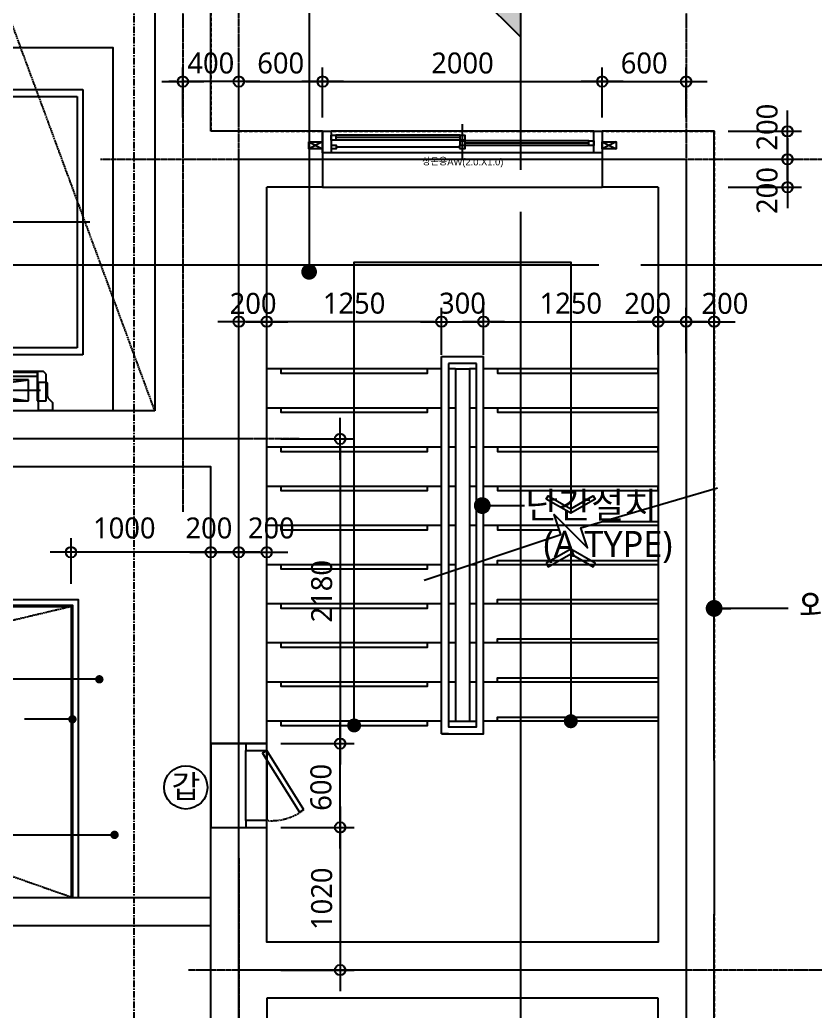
# Model space of a CAD drawing. Header units: millimetres. Extents: x -65167 to 413267, y -17142 to 66587.
# Drawn here: x 167254 to 172943, y 25244 to 32335 of the extents above; entities that cross this region are included whole.
import ezdxf
from ezdxf.enums import TextEntityAlignment as Align

# ---------------------------------------------------------------- set-up
doc = ezdxf.new("R2010")
doc.units = ezdxf.units.MM
doc.header["$LTSCALE"] = 75
doc.header["$MEASUREMENT"] = 0
doc.header["$PDSIZE"] = -10
for name, pattern in [('-HID', [2.5, 1.5, -1]), ('CENTER', [2, 1.25, -0.25, 0.25, -0.25]), ('HID', [2.5, 1.5, -1])]:
    doc.linetypes.add(name, pattern=pattern)
doc.layers.get('0').update_dxf_attribs({"linetype": 'CONTINUOUS'})
doc.layers.get('Defpoints').update_dxf_attribs({"color": 171, "linetype": 'CONTINUOUS'})
for name, color, linetype in [('A-SYM', 7, 'CONTINUOUS'), ('A-SYM-LEVEL', 7, 'CONTINUOUS'), ('AA-WAXS-FINL', 6, 'CONTINUOUS'), ('AREA 99 - 건축면적', 60, 'CONTINUOUS'), ('CEN(ST)', 1, 'CENTER'), ('CON', 2, 'CONTINUOUS'), ('DOOR', 4, 'CONTINUOUS'), ('DOOR(OPEN ELE)', 5, 'CONTINUOUS'), ('ELE9', 9, 'CONTINUOUS'), ('ELEV', 253, 'CONTINUOUS'), ('HID-CON', 251, '-HID'), ('LED', 7, 'CONTINUOUS'), ('NDIM', 7, 'CONTINUOUS'), ('STAIR', 4, 'CONTINUOUS'), ('STAIR(ETC)', 8, 'CONTINUOUS'), ('SYM', 7, 'CONTINUOUS'), ('SYM(STAIR)', 251, 'CONTINUOUS'), ('TEXT(MIN)', 7, 'CONTINUOUS'), ('TEXT(NOTE小)', 1, 'CONTINUOUS'), ('TEXT(노트)', 7, 'CONTINUOUS'), ('WALL-석고보드', 7, 'CONTINUOUS'), ('WIN', 4, 'CONTINUOUS'), ('WIN-ETC', 1, 'CONTINUOUS'), ('WIN-G', 252, 'CONTINUOUS'), ('WIN2', 5, 'CONTINUOUS'), ('계단-논슬립', 252, 'CONTINUOUS')]:
    doc.layers.add(name, color=color, linetype=linetype)
doc.styles.add('CGS', font='cgse', dxfattribs={"bigfont": 'cgs'})
doc.styles.add('나눔바른고딕', font='NanumBarunGothic.ttf')
doc.dimstyles.new('NDIM 1200', dxfattribs={"dimscale": 75, "dimtxt": 3, "dimasz": 1, "dimexe": 2, "dimexo": 2, "dimgap": 1, "dimtad": 1, "dimdec": 0, "dimdsep": 46, "dimtxsty": 'CGS', "dimblk": 'DOT0', "dimcen": 1, "dimdle": 8, "dimclrd": 256, "dimclre": 256, "dimclrt": 256, "dimadec": 0, "dimazin": 0, "dimtfac": 1, "dimtdec": 0, "dimtix": 1, "dimtmove": 2, "dimatfit": 3, "dimldrblk": 'DOT0', "dimfxl": 1, "dimtolj": 1, "dimtzin": 0, "dimlwd": -1, "dimlwe": -1, "dimarcsym": 0})

# ---------------------------------------------------------------- blocks, each defined once
blk = doc.blocks.new('A$Ca9cf91a4')
at = {"layer": 'WIN', "color": 8}
for p, q in [((93.1, 2100), (43.1, 2200)), ((93.1, 2200), (43.1, 2100)), ((93.1, 0), (43.1, 100)), ((93.1, 100), (43.1, 0))]:
    blk.add_line(p, q, dxfattribs=at)
for points in [[(93.1, 2200), (93.1, 2100), (43.1, 2100), (43.1, 2200)], [(93.1, 100), (93.1, 0), (43.1, 0), (43.1, 100)]]:
    blk.add_lwpolyline(points, close=True, dxfattribs=at)
at = {"layer": 'WIN', "ltscale": 0.1}
for points in [[(168.1, 2100), (168.1, 2040), (13.1, 2040), (13.1, 2100)], [(45.6, 2040), (45.6, 2000), (65.6, 2000), (65.6, 2040)], [(105.6, 2040), (140.6, 2040), (140.6, 2005), (105.6, 2005)], [(45.6, 1120), (45.6, 1080), (65.6, 1080), (65.6, 1120)], [(65.6, 1117.5), (100.6, 1117.5), (100.6, 1082.5), (65.6, 1082.5)], [(105.6, 1117.5), (140.6, 1117.5), (140.6, 1082.5), (105.6, 1082.5)], [(168.1, 160), (168.1, 100), (13.1, 100), (13.1, 160)], [(65.6, 195), (100.6, 195), (100.6, 160), (65.6, 160)]]:
    blk.add_lwpolyline(points, close=True, dxfattribs=at)
at = {"layer": 'WIN-ETC', "ltscale": 0.1}
blk.add_lwpolyline([(-36.9, 1100), (218.1, 1100)], dxfattribs=at)
at = {"layer": 'WIN-G', "ltscale": 0.1}
for points in [[(55.6, 1120), (55.6, 2000)], [(105.6, 1117.5), (105.6, 2005)], [(123.1, 1117.5), (123.1, 2005)], [(140.6, 1117.5), (140.6, 2005)], [(65.6, 195), (65.6, 1082.5)], [(83.1, 195), (83.1, 1082.5)], [(100.6, 195), (100.6, 1082.5)]]:
    blk.add_lwpolyline(points, dxfattribs=at)
at = {"layer": 'WIN2', "ltscale": 0.1}
for points in [[(13.1, 160), (13.1, 2040)], [(168.1, 160), (168.1, 2040)]]:
    blk.add_lwpolyline(points, dxfattribs=at)
at = {"layer": 'Defpoints', "style": 'CGS'}
blk.add_text('상온용AW(2.0.X1.0)', height=50, rotation=270, dxfattribs=at).set_placement((-90.4, 1097.7), align=Align.BOTTOM_CENTER)
blk = doc.blocks.new('중층평면도')
at = {"layer": 'AREA 99 - 건축면적', "color": 150}
blk.add_lwpolyline([(80787.5, -19985.1), (80787.5, -14904.5), (77637.5, -14904.5), (77637.5, -8004.5), (72337.5, -8004.5), (72337.5, -14904.5), (70525, -14904.5), (70525, -18454.5), (76587.5, -18454.5), (76587.5, -19985.1)], dxfattribs=at)
blk.add_lwpolyline([(83987.5, -18704.5), (80787.5, -18704.5), (80787.5, -12904.5), (83987.5, -12904.5)], close=True, dxfattribs=at)
at = {"layer": 'CEN(ST)', "ltscale": 0.1}
for p, q in [((80387.5, -6404.5), (80387.5, -15425.4)), ((80787.5, -19904.5), (80787.5, -6404.5)), ((83987.5, -6404.5), (83987.5, -19904.5)), ((80187.5, -14704.5), (77787.5, -8204.5)), ((79797.9, -12904.5), (81387.5, -12904.5)), ((83387.5, -12904.5), (86987.5, -12904.5)), ((81220, -14904.5), (66787.5, -14904.5)), ((70812.5, -15104.5), (79597.5, -18184.5)), ((79587.5, -16104.5), (70812.5, -18184.5)), ((86987.5, -18704.5), (80426.9, -18704.5))]:
    blk.add_line(p, q, dxfattribs=at)
at = {"layer": 'CEN(ST)', "ltscale": 0.5}
blk.add_lwpolyline([(80037.5, -6404.5), (80037.5, -19985.1)], dxfattribs=at)
at = {"layer": 'CEN(ST)', "ltscale": 0.1}
for points in [[(80787.5, -17904.5), (80787.5, -19985.1)], [(83987.5, -17904.5), (83987.5, -19985.1)]]:
    blk.add_lwpolyline(points, dxfattribs=at)
at = {"layer": 'CON', "ltscale": 0.1}
for p, q in [((80587.5, -12704.5), (80587.5, -7804.5)), ((80187.5, -8204.5), (80187.5, -14704.5)), ((81387.5, -12704.5), (80587.5, -12704.5)), ((80187.5, -14704.5), (77787.5, -14704.5))]:
    blk.add_line(p, q, dxfattribs=at)
at = {"layer": 'CON', "ltscale": 1000}
for p, q in [((81387.5, -13104.5), (80987.5, -13104.5)), ((83787.5, -13104.5), (83387.5, -13104.5)), ((80587.5, -15104.5), (77337.5, -15104.5)), ((80587.5, -17084.5), (80587.5, -15104.5)), ((80587.5, -19985.1), (80587.5, -17684.5))]:
    blk.add_line(p, q, dxfattribs=at)
at = {"layer": 'CON', "ltscale": 0.1}
for points in [[(81387.5, -12704.5), (81387.5, -13104.5)], [(84187.5, -17204.5), (84187.5, -12704.5), (83387.5, -12704.5)], [(83387.5, -12704.5), (83387.5, -13104.5)], [(80587.5, -17084.5), (80987.5, -17084.5)], [(83787.5, -17204.5), (83787.5, -18304.5)], [(84187.5, -17204.5), (84187.5, -18304.5)], [(80587.5, -17684.5), (80987.5, -17684.5)], [(80587.5, -17684.5), (80987.5, -17684.5)], [(84187.5, -19985.1), (84187.5, -18304.5)]]:
    blk.add_lwpolyline(points, dxfattribs=at)
at = {"layer": 'CON', "ltscale": 1000}
for points in [[(80987.5, -17084.5), (80987.5, -13104.5)], [(83787.5, -13104.5), (83787.5, -17204.5)], [(83787.5, -18304.5), (83787.5, -18504.5), (80987.5, -18504.5), (80987.5, -17684.5)], [(83787.5, -18904.5), (80987.5, -18904.5)], [(80987.5, -18904.5), (80987.5, -19985.1)], [(83787.5, -19985.1), (83787.5, -18904.5)]]:
    blk.add_lwpolyline(points, dxfattribs=at)
at = {"layer": 'DOOR'}
for points in [[(80837.5, -17084.5), (80837.5, -17134.5), (80987.5, -17134.5), (80987.5, -17084.5)], [(80837.5, -17634.5), (80837.5, -17684.5), (80987.5, -17684.5), (80987.5, -17634.5)]]:
    blk.add_lwpolyline(points, close=True, dxfattribs=at)
for points in [[(81253.8, -17557.7), (80987.5, -17134.5), (80957.2, -17152), (81223, -17574.5)], [(81253.8, -17557.7), (81223, -17574.5)]]:
    blk.add_lwpolyline(points, dxfattribs=at)
at = {"layer": 'DOOR(OPEN ELE)'}
for p, q in [((80837.5, -17634.5), (80837.5, -17134.5)), ((80987.5, -17134.5), (80987.5, -17634.5))]:
    blk.add_line(p, q, dxfattribs=at)
at = {"layer": 'DOOR(OPEN ELE)', "linetype": 'HID', "ltscale": 0.05}
blk.add_arc((81019.7, -17246), 389.8, 265.26671, 306.91334, dxfattribs=at)
at = {"layer": 'ELE9', "ltscale": 0.1}
blk.add_lwpolyline([(81387.5, -13104.5), (83387.5, -13104.5)], dxfattribs=at)
at = {"layer": 'HID-CON', "linetype": '-HID', "ltscale": 0.2}
for points in [[(80587.5, -7804.5), (80587.5, -12704.5)], [(80787.5, -12704.5), (80587.5, -12704.5)], [(80787.5, -12704.5), (84187.5, -12704.5), (84187.5, -18904.5)], [(84187.5, -18904.5), (84187.5, -19985.1)]]:
    blk.add_lwpolyline(points, dxfattribs=at)
at = {"layer": 'STAIR'}
for p, q in [((82237.5, -14404.5), (80987.5, -14404.5)), ((82337.5, -14404.5), (82287.5, -14404.5)), ((82337.5, -14404.5), (82337.5, -16924.5)), ((82437.5, -14404.5), (82437.5, -16924.5)), ((82487.5, -14404.5), (82437.5, -14404.5)), ((83787.5, -14404.5), (82537.5, -14404.5)), ((82237.5, -14684.5), (80987.5, -14684.5)), ((82337.5, -14684.5), (82287.5, -14684.5)), ((82487.5, -14684.5), (82437.5, -14684.5)), ((83787.5, -14684.5), (82537.5, -14684.5)), ((82237.5, -14964.5), (80987.5, -14964.5)), ((82337.5, -14964.5), (82287.5, -14964.5)), ((82487.5, -14964.5), (82437.5, -14964.5)), ((83787.5, -14964.5), (82537.5, -14964.5)), ((82237.5, -15244.5), (80987.5, -15244.5)), ((82337.5, -15244.5), (82287.5, -15244.5)), ((82487.5, -15244.5), (82437.5, -15244.5)), ((83787.5, -15244.5), (82537.5, -15244.5)), ((82237.5, -15524.5), (80987.5, -15524.5)), ((82337.5, -15524.5), (82287.5, -15524.5)), ((82487.5, -15524.5), (82437.5, -15524.5)), ((83787.5, -15524.5), (82537.5, -15524.5)), ((82237.5, -15804.5), (80987.5, -15804.5)), ((82337.5, -15804.5), (82287.5, -15804.5)), ((82487.5, -15804.5), (82437.5, -15804.5)), ((83787.5, -15804.5), (82537.5, -15804.5)), ((82237.5, -16084.5), (80987.5, -16084.5)), ((82337.5, -16084.5), (82287.5, -16084.5)), ((82487.5, -16084.5), (82437.5, -16084.5)), ((83787.5, -16084.5), (82537.5, -16084.5)), ((82237.5, -16364.5), (80987.5, -16364.5)), ((82337.5, -16364.5), (82287.5, -16364.5)), ((82487.5, -16364.5), (82437.5, -16364.5)), ((83787.5, -16364.5), (82537.5, -16364.5)), ((82237.5, -16644.5), (80987.5, -16644.5)), ((82337.5, -16644.5), (82287.5, -16644.5)), ((82487.5, -16644.5), (82437.5, -16644.5)), ((83787.5, -16644.5), (82537.5, -16644.5)), ((82237.5, -16924.5), (80987.5, -16924.5)), ((83787.5, -16924.5), (82537.5, -16924.5))]:
    blk.add_line(p, q, dxfattribs=at)
for points in [[(82337.5, -14404.5), (82437.5, -14404.5)], [(82287.5, -16924.5), (82487.5, -16924.5)]]:
    blk.add_lwpolyline(points, dxfattribs=at)
at = {"layer": 'STAIR(ETC)'}
for p, q in [((82237.5, -17014.5), (82237.5, -14314.5)), ((82237.5, -14314.5), (82537.5, -14314.5)), ((82487.5, -14364.5), (82287.5, -14364.5)), ((82287.5, -17014.5), (82237.5, -17014.5))]:
    blk.add_line(p, q, dxfattribs=at)
for points in [[(82237.5, -17014.5), (82537.5, -17014.5), (82537.5, -14314.5)], [(82287.5, -14364.5), (82287.5, -16964.5), (82487.5, -16964.5), (82487.5, -14364.5)], [(76247.5, -15104.5), (76247.5, -16094.5), (79597.5, -16094.5), (79597.5, -18184.5)], [(76287.5, -15104.5), (76287.5, -16054.5), (79637.5, -16054.5), (79637.5, -18184.5)]]:
    blk.add_lwpolyline(points, dxfattribs=at)
at = {"layer": 'SYM(STAIR)'}
for points in [[(81612.5, -16954.5), (81612.5, -13639.5), (83162.5, -13639.5), (83162.5, -15437.1)], [(82112.5, -15914.1), (83091.3, -15588.9), (83044, -15446.6), (83281, -15684), (83233.7, -15541.6), (84212.5, -15255.6)], [(83162.5, -15693.4), (83162.5, -16924.5)]]:
    blk.add_lwpolyline(points, dxfattribs=at)
for points in [[(82987.3, -15335.9), (83001.6, -15311.1), (83162.5, -15404), (83323.4, -15311.1), (83337.7, -15335.9), (83162.5, -15437.1)], [(82987.3, -15794.6), (83001.6, -15819.4), (83162.5, -15726.5), (83323.4, -15819.4), (83337.7, -15794.6), (83162.5, -15693.4)]]:
    blk.add_lwpolyline(points, close=True, dxfattribs=at)
at = {"layer": 'SYM(STAIR)', "const_width": 50}
for points in [[(83187.5, -16924.5, -1), (83137.5, -16924.5, -1)], [(81637.5, -16954.5, -1), (81587.5, -16954.5, -1)]]:
    blk.add_lwpolyline(points, format="xyb", close=True, dxfattribs=at)
at = {"layer": 'WALL-석고보드', "ltscale": 0.1}
blk.add_line((76702.5, -18384.5), (80587.5, -18384.5), dxfattribs=at)
for points in [[(76237.5, -15104.5), (76237.5, -16104.5), (79587.5, -16104.5), (79587.5, -18184.5)], [(70812.5, -18184.5), (80587.5, -18184.5)]]:
    blk.add_lwpolyline(points, dxfattribs=at)
blk.add_lwpolyline([(80587.5, -17084.5), (80587.5, -17684.5), (80987.5, -17684.5), (80987.5, -17084.5)], close=True, dxfattribs=at)
at = {"layer": '계단-논슬립'}
for points in [[(81087.5, -14404.5), (81087.5, -14434.5), (82137.5, -14434.5), (82137.5, -14404.5)], [(82637.5, -14404.5), (82637.5, -14434.5), (83787.5, -14434.5), (83787.5, -14404.5)], [(81087.5, -14684.5), (81087.5, -14714.5), (82137.5, -14714.5), (82137.5, -14684.5)], [(82637.5, -14684.5), (82637.5, -14714.5), (83787.5, -14714.5), (83787.5, -14684.5)], [(81087.5, -14964.5), (81087.5, -14994.5), (82137.5, -14994.5), (82137.5, -14964.5)], [(82637.5, -14964.5), (82637.5, -14994.5), (83787.5, -14994.5), (83787.5, -14964.5)], [(81087.5, -15244.5), (81087.5, -15274.5), (82137.5, -15274.5), (82137.5, -15244.5)], [(82637.5, -15244.5), (82637.5, -15274.5), (83787.5, -15274.5), (83787.5, -15244.5)], [(81087.5, -15524.5), (81087.5, -15554.5), (82137.5, -15554.5), (82137.5, -15524.5)], [(82637.5, -15524.5), (82637.5, -15554.5), (83079.9, -15554.5)], [(83394.9, -15494.5), (83787.5, -15494.5), (83787.5, -15524.5)], [(81087.5, -15804.5), (81087.5, -15834.5), (82137.5, -15834.5), (82137.5, -15804.5)], [(82637.5, -15804.5), (82637.5, -15774.5), (83787.5, -15774.5), (83787.5, -15804.5)], [(81087.5, -16084.5), (81087.5, -16114.5), (82137.5, -16114.5), (82137.5, -16084.5)], [(82637.5, -16084.5), (82637.5, -16054.5), (83787.5, -16054.5), (83787.5, -16084.5)], [(81087.5, -16364.5), (81087.5, -16394.5), (82137.5, -16394.5), (82137.5, -16364.5)], [(82637.5, -16364.5), (82637.5, -16334.5), (83787.5, -16334.5), (83787.5, -16364.5)], [(81087.5, -16644.5), (81087.5, -16674.5), (82137.5, -16674.5), (82137.5, -16644.5)], [(82637.5, -16644.5), (82637.5, -16614.5), (83787.5, -16614.5), (83787.5, -16644.5)], [(81087.5, -16924.5), (81087.5, -16954.5), (82137.5, -16954.5), (82137.5, -16924.5)], [(82637.5, -16924.5), (82637.5, -16894.5), (83787.5, -16894.5), (83787.5, -16924.5)]]:
    blk.add_lwpolyline(points, dxfattribs=at)
at = {"ltscale": 0.1, "rotation": 90}
blk.add_blockref('A$Ca9cf91a4', (83487.5, -12872.6), dxfattribs=at)
blk = doc.blocks.new('DOT0')
blk.add_line((-3, 0), (3, 0))
at = {"color": 6}
blk.add_circle((0, 0), 0.75, dxfattribs=at)
blk = doc.blocks.new('*D1020')
at = {"layer": 'Defpoints', "color": 0, "ltscale": 0.4, "transparency": 16777216}
for p in [(169020, 26557.5), (169020, 25537.5), (169545, 25537.5)]:
    blk.add_point(p, dxfattribs=at)
at = {"layer": 'NDIM', "ltscale": 0.4, "transparency": 16777216}
for p, q in [((169120, 26557.5), (169645, 26557.5)), ((169545, 26507.5), (169545, 25587.5)), ((169120, 25537.5), (169645, 25537.5))]:
    blk.add_line(p, q, dxfattribs=at)
at = {"layer": 'NDIM', "ltscale": 0.4, "transparency": 16777216, "xscale": 50, "yscale": 50, "zscale": 50}
for p, rotation in [((169545, 26557.5), 90), ((169545, 25537.5), 270)]:
    blk.add_blockref('DOT0', p, dxfattribs=dict(at, rotation=rotation))
at = {"layer": 'NDIM', "ltscale": 0.4, "transparency": 16777216, "insert": (169413.6, 26047.5), "char_height": 150, "attachment_point": 5, "rotation": 90, "style": '나눔바른고딕'}
blk.add_mtext('\\A1;1020', dxfattribs=at)
blk = doc.blocks.new('*D1021')
at = {"layer": 'Defpoints', "color": 0, "ltscale": 0.4, "transparency": 16777216}
for p in [(169020, 29337.5), (169020, 27157.5), (169545, 27157.5)]:
    blk.add_point(p, dxfattribs=at)
at = {"layer": 'NDIM', "ltscale": 0.4, "transparency": 16777216}
for p, q in [((169120, 29337.5), (169645, 29337.5)), ((169545, 29287.5), (169545, 27207.5)), ((169120, 27157.5), (169645, 27157.5))]:
    blk.add_line(p, q, dxfattribs=at)
at = {"layer": 'NDIM', "ltscale": 0.4, "transparency": 16777216, "xscale": 50, "yscale": 50, "zscale": 50}
for p, rotation in [((169545, 29337.5), 90), ((169545, 27157.5), 270)]:
    blk.add_blockref('DOT0', p, dxfattribs=dict(at, rotation=rotation))
at = {"layer": 'NDIM', "ltscale": 0.4, "transparency": 16777216, "insert": (169413.6, 28247.5), "char_height": 150, "attachment_point": 5, "rotation": 90, "style": '나눔바른고딕'}
blk.add_mtext('\\A1;2180', dxfattribs=at)
blk = doc.blocks.new('*D1022')
at = {"layer": 'Defpoints', "color": 0, "ltscale": 0.4, "transparency": 16777216}
for p in [(169020, 27157.5), (169545, 27157.5), (169020, 26557.5)]:
    blk.add_point(p, dxfattribs=at)
at = {"layer": 'NDIM', "ltscale": 0.4, "transparency": 16777216}
for p, q in [((169120, 27157.5), (169645, 27157.5)), ((169545, 26607.5), (169545, 27107.5)), ((169120, 26557.5), (169645, 26557.5))]:
    blk.add_line(p, q, dxfattribs=at)
at = {"layer": 'NDIM', "ltscale": 0.4, "transparency": 16777216, "xscale": 50, "yscale": 50, "zscale": 50}
for p, rotation in [((169545, 27157.5), 90), ((169545, 26557.5), 270)]:
    blk.add_blockref('DOT0', p, dxfattribs=dict(at, rotation=rotation))
at = {"layer": 'NDIM', "ltscale": 0.4, "transparency": 16777216, "insert": (169408.2, 26844.8), "char_height": 150, "attachment_point": 5, "rotation": 90, "style": '나눔바른고딕'}
blk.add_mtext('\\A1;600', dxfattribs=at)
blk = doc.blocks.new('*D1023')
at = {"layer": 'Defpoints', "color": 0, "ltscale": 0.4, "transparency": 16777216}
for p in [(168620, 28526.7), (168620, 28201.6), (168820, 28201.6)]:
    blk.add_point(p, dxfattribs=at)
at = {"layer": 'NDIM', "ltscale": 0.4, "transparency": 16777216}
for p, q in [((168620, 28301.6), (168620, 28626.7)), ((168820, 28301.6), (168820, 28626.7)), ((168770, 28526.7), (168670, 28526.7))]:
    blk.add_line(p, q, dxfattribs=at)
at = {"layer": 'NDIM', "ltscale": 0.4, "transparency": 16777216, "xscale": 50, "yscale": 50, "zscale": 50, "rotation": 180}
blk.add_blockref('DOT0', (168620, 28526.7), dxfattribs=at)
at = {"layer": 'NDIM', "ltscale": 0.4, "transparency": 16777216, "xscale": 50, "yscale": 50, "zscale": 50}
blk.add_blockref('DOT0', (168820, 28526.7), dxfattribs=at)
at = {"layer": 'NDIM', "ltscale": 0.4, "transparency": 16777216, "insert": (168606.3, 28699.2), "char_height": 150, "attachment_point": 5, "style": '나눔바른고딕'}
blk.add_mtext('\\A1;200', dxfattribs=at)
blk = doc.blocks.new('*D1024')
at = {"layer": 'Defpoints', "color": 0, "ltscale": 0.4, "transparency": 16777216}
for p in [(169020, 28526.7), (168820, 28201.6), (169020, 28201.6)]:
    blk.add_point(p, dxfattribs=at)
at = {"layer": 'NDIM', "ltscale": 0.4, "transparency": 16777216}
for p, q in [((168820, 28301.6), (168820, 28626.7)), ((169020, 28301.6), (169020, 28626.7)), ((168870, 28526.7), (168970, 28526.7))]:
    blk.add_line(p, q, dxfattribs=at)
at = {"layer": 'NDIM', "ltscale": 0.4, "transparency": 16777216, "xscale": 50, "yscale": 50, "zscale": 50, "rotation": 180}
blk.add_blockref('DOT0', (168820, 28526.7), dxfattribs=at)
at = {"layer": 'NDIM', "ltscale": 0.4, "transparency": 16777216, "xscale": 50, "yscale": 50, "zscale": 50}
blk.add_blockref('DOT0', (169020, 28526.7), dxfattribs=at)
at = {"layer": 'NDIM', "ltscale": 0.4, "transparency": 16777216, "insert": (169052.9, 28699.2), "char_height": 150, "attachment_point": 5, "style": '나눔바른고딕'}
blk.add_mtext('\\A1;200', dxfattribs=at)
blk = doc.blocks.new('*D1025')
at = {"layer": 'Defpoints', "color": 0, "ltscale": 0.4, "transparency": 16777216}
for p in [(167620, 28526.7), (167620, 28201.6), (168620, 28201.6)]:
    blk.add_point(p, dxfattribs=at)
at = {"layer": 'NDIM', "ltscale": 0.4, "transparency": 16777216}
for p, q in [((167620, 28301.6), (167620, 28626.7)), ((168620, 28301.6), (168620, 28626.7)), ((168570, 28526.7), (167670, 28526.7))]:
    blk.add_line(p, q, dxfattribs=at)
at = {"layer": 'NDIM', "ltscale": 0.4, "transparency": 16777216, "xscale": 50, "yscale": 50, "zscale": 50, "rotation": 180}
blk.add_blockref('DOT0', (167620, 28526.7), dxfattribs=at)
at = {"layer": 'NDIM', "ltscale": 0.4, "transparency": 16777216, "xscale": 50, "yscale": 50, "zscale": 50}
blk.add_blockref('DOT0', (168620, 28526.7), dxfattribs=at)
at = {"layer": 'NDIM', "ltscale": 0.4, "transparency": 16777216, "insert": (168001.1, 28699.2), "char_height": 150, "attachment_point": 5, "style": '나눔바른고딕'}
blk.add_mtext('\\A1;1000', dxfattribs=at)
blk = doc.blocks.new('갑종방화문표기')
at = {"layer": 'TEXT(NOTE小)'}
blk.add_circle((0, 0), 150, dxfattribs=at)
at = {"layer": 'TEXT(NOTE小)', "style": '나눔바른고딕'}
blk.add_text('갑', height=160.1, dxfattribs=at).set_placement((0.8, 7), align=Align.MIDDLE_CENTER)
blk = doc.blocks.new('elev box')
at = {"layer": 'Defpoints', "ltscale": 0.1}
blk.add_lwpolyline([(177925.8, 249790.2), (177925.8, 252390.2), (180025.8, 252390.2), (180025.8, 249790.2)], close=True, dxfattribs=at)
at = {"layer": 'ELEV'}
for p, q in [((178110.8, 252090.2), (179810.8, 252090.2)), ((178170.8, 252040.2), (179770.8, 252040.2)), ((179770.8, 252040.2), (179770.8, 250240.2)), ((179810.8, 252090.2), (179810.8, 250190.2)), ((179860.8, 251140.2), (177470.4, 251140.2)), ((179810.8, 250190.2), (178110.8, 250190.2)), ((179770.8, 250240.2), (178170.8, 250240.2)), ((179527.8, 250072.2), (178213.8, 250072.2)), ((178258.8, 250066.2), (179482.8, 250066.2)), ((179482.8, 250072.2), (179482.8, 249861.2)), ((179488.8, 249861.2), (179488.8, 250072.2)), ((179547.8, 250052.2), (179527.8, 250072.2)), ((179547.8, 249861.2), (179547.8, 250052.2)), ((179482.8, 250035.2), (178258.8, 250035.2)), ((178320.8, 249862.2), (179420.8, 250012.2)), ((179420.8, 250012.2), (178320.8, 250012.2)), ((178320.8, 250012.2), (179420.8, 249862.2)), ((179420.8, 249862.2), (179420.8, 250012.2)), ((179492.8, 249864.8), (179492.8, 249995.2)), ((179492.8, 249995.2), (179547.8, 249995.2)), ((179547.8, 249995.2), (179547.8, 249995.2)), ((179547.8, 249995.2), (179555.8, 249990.2)), ((179555.8, 249990.2), (179555.8, 249898.1)), ((179506.8, 249937.2), (178234.8, 249937.3)), ((178320.8, 249862.2), (179420.8, 249862.2)), ((179482.8, 249861.2), (179547.8, 249861.2)), ((179492.8, 249790.2), (179492.8, 249864.8)), ((179561.1, 249884.5), (179567.8, 249877.3)), ((179567.8, 249877.3), (179592.8, 249850.2)), ((179592.8, 249850.2), (179592.8, 249790.2)), ((179492.8, 249796.2), (179592.8, 249796.2)), ((179592.8, 249790.2), (179492.8, 249790.2)), ((179527.8, 249785.2), (179527.8, 249801.2)), ((179562.8, 249785.2), (179562.8, 249801.2))]:
    blk.add_line(p, q, dxfattribs=at)
blk.add_arc((179575.8, 249898.1), 20, 180, 222.76883, dxfattribs=at)
blk = doc.blocks.new('_Dot')
at = {"color": 0, "linetype": 'ByBlock', "lineweight": -2}
blk.add_line((-0.5, 0), (-1, 0), dxfattribs=at)
at = {"color": 0, "linetype": 'ByBlock', "const_width": 0.5}
blk.add_lwpolyline([(-0.25, 0, 1), (0.25, 0, 1)], format="xyb", close=True, dxfattribs=at)
blk = doc.blocks.new('*D1035')
at = {"layer": 'Defpoints', "color": 0, "ltscale": 0.4, "transparency": 16777216}
for p in [(169020, 30175.7), (169020, 29837.5), (170270, 29837.5)]:
    blk.add_point(p, dxfattribs=at)
at = {"layer": 'NDIM', "ltscale": 0.4, "transparency": 16777216}
for p, q in [((169020, 29937.5), (169020, 30275.7)), ((170270, 29937.5), (170270, 30275.7)), ((170220, 30175.7), (169070, 30175.7))]:
    blk.add_line(p, q, dxfattribs=at)
at = {"layer": 'NDIM', "ltscale": 0.4, "transparency": 16777216, "xscale": 50, "yscale": 50, "zscale": 50, "rotation": 180}
blk.add_blockref('DOT0', (169020, 30175.7), dxfattribs=at)
at = {"layer": 'NDIM', "ltscale": 0.4, "transparency": 16777216, "xscale": 50, "yscale": 50, "zscale": 50}
blk.add_blockref('DOT0', (170270, 30175.7), dxfattribs=at)
at = {"layer": 'NDIM', "ltscale": 0.4, "transparency": 16777216, "insert": (169645, 30307.1), "char_height": 150, "attachment_point": 5, "style": '나눔바른고딕'}
blk.add_mtext('\\A1;1250', dxfattribs=at)
blk = doc.blocks.new('*D1036')
at = {"layer": 'Defpoints', "color": 0, "ltscale": 0.4, "transparency": 16777216}
for p in [(170570, 30175.7), (170270, 29837.5), (170570, 29837.5)]:
    blk.add_point(p, dxfattribs=at)
at = {"layer": 'NDIM', "ltscale": 0.4, "transparency": 16777216}
for p, q in [((170270, 29937.5), (170270, 30275.7)), ((170570, 29937.5), (170570, 30275.7)), ((170220, 30175.7), (170170, 30175.7)), ((170270, 30175.7), (170570, 30175.7)), ((170620, 30175.7), (170670, 30175.7))]:
    blk.add_line(p, q, dxfattribs=at)
at = {"layer": 'NDIM', "ltscale": 0.4, "transparency": 16777216, "xscale": 50, "yscale": 50, "zscale": 50}
blk.add_blockref('DOT0', (170270, 30175.7), dxfattribs=at)
at = {"layer": 'NDIM', "ltscale": 0.4, "transparency": 16777216, "xscale": 50, "yscale": 50, "zscale": 50, "rotation": 180}
blk.add_blockref('DOT0', (170570, 30175.7), dxfattribs=at)
at = {"layer": 'NDIM', "ltscale": 0.4, "transparency": 16777216, "insert": (170420, 30307.2), "char_height": 150, "attachment_point": 5, "style": '나눔바른고딕'}
blk.add_mtext('\\A1;300', dxfattribs=at)
blk = doc.blocks.new('*D1037')
at = {"layer": 'Defpoints', "color": 0, "ltscale": 0.4, "transparency": 16777216}
for p in [(171820, 30175.7), (170570, 29837.5), (171820, 29837.5)]:
    blk.add_point(p, dxfattribs=at)
at = {"layer": 'NDIM', "ltscale": 0.4, "transparency": 16777216}
for p, q in [((170570, 29937.5), (170570, 30275.7)), ((171820, 29937.5), (171820, 30275.7)), ((170620, 30175.7), (171770, 30175.7))]:
    blk.add_line(p, q, dxfattribs=at)
at = {"layer": 'NDIM', "ltscale": 0.4, "transparency": 16777216, "xscale": 50, "yscale": 50, "zscale": 50, "rotation": 180}
blk.add_blockref('DOT0', (170570, 30175.7), dxfattribs=at)
at = {"layer": 'NDIM', "ltscale": 0.4, "transparency": 16777216, "xscale": 50, "yscale": 50, "zscale": 50}
blk.add_blockref('DOT0', (171820, 30175.7), dxfattribs=at)
at = {"layer": 'NDIM', "ltscale": 0.4, "transparency": 16777216, "insert": (171195, 30307.1), "char_height": 150, "attachment_point": 5, "style": '나눔바른고딕'}
blk.add_mtext('\\A1;1250', dxfattribs=at)
blk = doc.blocks.new('*D1038')
at = {"layer": 'Defpoints', "color": 0, "ltscale": 0.4, "transparency": 16777216}
for p in [(169020, 30175.7), (168820, 29850.5), (169020, 29850.5)]:
    blk.add_point(p, dxfattribs=at)
at = {"layer": 'NDIM', "ltscale": 0.4, "transparency": 16777216}
for p, q in [((168820, 29950.5), (168820, 30275.7)), ((169020, 29950.5), (169020, 30275.7)), ((168870, 30175.7), (168970, 30175.7))]:
    blk.add_line(p, q, dxfattribs=at)
at = {"layer": 'NDIM', "ltscale": 0.4, "transparency": 16777216, "xscale": 50, "yscale": 50, "zscale": 50, "rotation": 180}
blk.add_blockref('DOT0', (168820, 30175.7), dxfattribs=at)
at = {"layer": 'NDIM', "ltscale": 0.4, "transparency": 16777216, "xscale": 50, "yscale": 50, "zscale": 50}
blk.add_blockref('DOT0', (169020, 30175.7), dxfattribs=at)
at = {"layer": 'NDIM', "ltscale": 0.4, "transparency": 16777216, "insert": (168922.4, 30305.6), "char_height": 150, "attachment_point": 5, "style": '나눔바른고딕'}
blk.add_mtext('\\A1;200', dxfattribs=at)
blk = doc.blocks.new('*D1039')
at = {"layer": 'Defpoints', "color": 0, "ltscale": 0.4, "transparency": 16777216}
for p in [(171820, 30175.7), (171820, 29850.5), (172020, 29850.5)]:
    blk.add_point(p, dxfattribs=at)
at = {"layer": 'NDIM', "ltscale": 0.4, "transparency": 16777216}
for p, q in [((171820, 29950.5), (171820, 30275.7)), ((172020, 29950.5), (172020, 30275.7)), ((171970, 30175.7), (171870, 30175.7))]:
    blk.add_line(p, q, dxfattribs=at)
at = {"layer": 'NDIM', "ltscale": 0.4, "transparency": 16777216, "xscale": 50, "yscale": 50, "zscale": 50, "rotation": 180}
blk.add_blockref('DOT0', (171820, 30175.7), dxfattribs=at)
at = {"layer": 'NDIM', "ltscale": 0.4, "transparency": 16777216, "xscale": 50, "yscale": 50, "zscale": 50}
blk.add_blockref('DOT0', (172020, 30175.7), dxfattribs=at)
at = {"layer": 'NDIM', "ltscale": 0.4, "transparency": 16777216, "insert": (171745, 30305.6), "char_height": 150, "attachment_point": 5, "style": '나눔바른고딕'}
blk.add_mtext('\\A1;200', dxfattribs=at)
blk = doc.blocks.new('*D1040')
at = {"layer": 'Defpoints', "color": 0, "ltscale": 0.4, "transparency": 16777216}
for p in [(172220, 30175.7), (172020, 29850.5), (172220, 29850.5)]:
    blk.add_point(p, dxfattribs=at)
at = {"layer": 'NDIM', "ltscale": 0.4, "transparency": 16777216}
for p, q in [((172020, 29950.5), (172020, 30275.7)), ((172220, 29950.5), (172220, 30275.7)), ((172070, 30175.7), (172170, 30175.7))]:
    blk.add_line(p, q, dxfattribs=at)
at = {"layer": 'NDIM', "ltscale": 0.4, "transparency": 16777216, "xscale": 50, "yscale": 50, "zscale": 50, "rotation": 180}
blk.add_blockref('DOT0', (172020, 30175.7), dxfattribs=at)
at = {"layer": 'NDIM', "ltscale": 0.4, "transparency": 16777216, "xscale": 50, "yscale": 50, "zscale": 50}
blk.add_blockref('DOT0', (172220, 30175.7), dxfattribs=at)
at = {"layer": 'NDIM', "ltscale": 0.4, "transparency": 16777216, "insert": (172297.5, 30305.6), "char_height": 150, "attachment_point": 5, "style": '나눔바른고딕'}
blk.add_mtext('\\A1;200', dxfattribs=at)
blk = doc.blocks.new('*D1041')
at = {"layer": 'Defpoints', "color": 0, "ltscale": 0.4, "transparency": 16777216}
for p in [(172220, 31537.5), (172745, 31537.5), (172220, 31337.5)]:
    blk.add_point(p, dxfattribs=at)
at = {"layer": 'NDIM', "ltscale": 0.4, "transparency": 16777216}
for p, q in [((172320, 31537.5), (172845, 31537.5)), ((172745, 31387.5), (172745, 31487.5)), ((172320, 31337.5), (172845, 31337.5))]:
    blk.add_line(p, q, dxfattribs=at)
at = {"layer": 'NDIM', "ltscale": 0.4, "transparency": 16777216, "xscale": 50, "yscale": 50, "zscale": 50}
for p, rotation in [((172745, 31537.5), 90), ((172745, 31337.5), 270)]:
    blk.add_blockref('DOT0', p, dxfattribs=dict(at, rotation=rotation))
at = {"layer": 'NDIM', "ltscale": 0.4, "transparency": 16777216, "insert": (172599.4, 31567.1), "char_height": 150, "attachment_point": 5, "rotation": 90, "style": '나눔바른고딕'}
blk.add_mtext('\\A1;200', dxfattribs=at)
blk = doc.blocks.new('*D1042')
at = {"layer": 'Defpoints', "color": 0, "ltscale": 0.4, "transparency": 16777216}
for p in [(172220, 31337.5), (172220, 31137.5), (172745, 31137.5)]:
    blk.add_point(p, dxfattribs=at)
at = {"layer": 'NDIM', "ltscale": 0.4, "transparency": 16777216}
for p, q in [((172320, 31337.5), (172845, 31337.5)), ((172745, 31287.5), (172745, 31187.5)), ((172320, 31137.5), (172845, 31137.5))]:
    blk.add_line(p, q, dxfattribs=at)
at = {"layer": 'NDIM', "ltscale": 0.4, "transparency": 16777216, "xscale": 50, "yscale": 50, "zscale": 50}
for p, rotation in [((172745, 31337.5), 90), ((172745, 31137.5), 270)]:
    blk.add_blockref('DOT0', p, dxfattribs=dict(at, rotation=rotation))
at = {"layer": 'NDIM', "ltscale": 0.4, "transparency": 16777216, "insert": (172599.4, 31113.9), "char_height": 150, "attachment_point": 5, "rotation": 90, "style": '나눔바른고딕'}
blk.add_mtext('\\A1;200', dxfattribs=at)
blk = doc.blocks.new('*D1043')
at = {"layer": 'Defpoints', "color": 0, "ltscale": 0.4, "transparency": 16777216}
for p in [(169420, 31893.8), (168820, 31537.5), (169420, 31537.5)]:
    blk.add_point(p, dxfattribs=at)
at = {"layer": 'NDIM', "ltscale": 0.4, "transparency": 16777216}
for p, q in [((168820, 31637.5), (168820, 31993.8)), ((169420, 31637.5), (169420, 31993.8)), ((168870, 31893.8), (169370, 31893.8))]:
    blk.add_line(p, q, dxfattribs=at)
at = {"layer": 'NDIM', "ltscale": 0.4, "transparency": 16777216, "xscale": 50, "yscale": 50, "zscale": 50, "rotation": 180}
blk.add_blockref('DOT0', (168820, 31893.8), dxfattribs=at)
at = {"layer": 'NDIM', "ltscale": 0.4, "transparency": 16777216, "xscale": 50, "yscale": 50, "zscale": 50}
blk.add_blockref('DOT0', (169420, 31893.8), dxfattribs=at)
at = {"layer": 'NDIM', "ltscale": 0.4, "transparency": 16777216, "insert": (169120, 32025.3), "char_height": 150, "attachment_point": 5, "style": '나눔바른고딕'}
blk.add_mtext('\\A1;600', dxfattribs=at)
blk = doc.blocks.new('*D1044')
at = {"layer": 'Defpoints', "color": 0, "ltscale": 0.4, "transparency": 16777216}
for p in [(171420, 31893.8), (169420, 31537.5), (171420, 31537.5)]:
    blk.add_point(p, dxfattribs=at)
at = {"layer": 'NDIM', "ltscale": 0.4, "transparency": 16777216}
for p, q in [((169420, 31637.5), (169420, 31993.8)), ((171420, 31637.5), (171420, 31993.8)), ((169470, 31893.8), (171370, 31893.8))]:
    blk.add_line(p, q, dxfattribs=at)
at = {"layer": 'NDIM', "ltscale": 0.4, "transparency": 16777216, "xscale": 50, "yscale": 50, "zscale": 50, "rotation": 180}
blk.add_blockref('DOT0', (169420, 31893.8), dxfattribs=at)
at = {"layer": 'NDIM', "ltscale": 0.4, "transparency": 16777216, "xscale": 50, "yscale": 50, "zscale": 50}
blk.add_blockref('DOT0', (171420, 31893.8), dxfattribs=at)
at = {"layer": 'NDIM', "ltscale": 0.4, "transparency": 16777216, "insert": (170420, 32025.2), "char_height": 150, "attachment_point": 5, "style": '나눔바른고딕'}
blk.add_mtext('\\A1;2000', dxfattribs=at)
blk = doc.blocks.new('*D1045')
at = {"layer": 'Defpoints', "color": 0, "ltscale": 0.4, "transparency": 16777216}
for p in [(172020, 31893.8), (171420, 31537.5), (172020, 31537.5)]:
    blk.add_point(p, dxfattribs=at)
at = {"layer": 'NDIM', "ltscale": 0.4, "transparency": 16777216}
for p, q in [((171420, 31637.5), (171420, 31993.8)), ((172020, 31637.5), (172020, 31993.8)), ((171470, 31893.8), (171970, 31893.8))]:
    blk.add_line(p, q, dxfattribs=at)
at = {"layer": 'NDIM', "ltscale": 0.4, "transparency": 16777216, "xscale": 50, "yscale": 50, "zscale": 50, "rotation": 180}
blk.add_blockref('DOT0', (171420, 31893.8), dxfattribs=at)
at = {"layer": 'NDIM', "ltscale": 0.4, "transparency": 16777216, "xscale": 50, "yscale": 50, "zscale": 50}
blk.add_blockref('DOT0', (172020, 31893.8), dxfattribs=at)
at = {"layer": 'NDIM', "ltscale": 0.4, "transparency": 16777216, "insert": (171720, 32025.3), "char_height": 150, "attachment_point": 5, "style": '나눔바른고딕'}
blk.add_mtext('\\A1;600', dxfattribs=at)
blk = doc.blocks.new('*D1046')
at = {"layer": 'Defpoints', "color": 0, "ltscale": 0.4, "transparency": 16777216}
for p in [(168420, 31893.8), (168420, 31537.5), (168820, 31537.5)]:
    blk.add_point(p, dxfattribs=at)
at = {"layer": 'NDIM', "ltscale": 0.4, "transparency": 16777216}
for p, q in [((168420, 31637.5), (168420, 31993.8)), ((168820, 31637.5), (168820, 31993.8)), ((168370, 31893.8), (168320, 31893.8)), ((168820, 31893.8), (168420, 31893.8)), ((168870, 31893.8), (168920, 31893.8))]:
    blk.add_line(p, q, dxfattribs=at)
at = {"layer": 'NDIM', "ltscale": 0.4, "transparency": 16777216, "xscale": 50, "yscale": 50, "zscale": 50}
for p, rotation in [((168420, 31893.8), 359.9999999999984), ((168820, 31893.8), 179.9999999999984)]:
    blk.add_blockref('DOT0', p, dxfattribs=dict(at, rotation=rotation))
at = {"layer": 'NDIM', "ltscale": 0.4, "transparency": 16777216, "insert": (168620, 32025.2), "char_height": 150, "attachment_point": 5, "style": '나눔바른고딕'}
blk.add_mtext('\\A1;400', dxfattribs=at)
blk = doc.blocks.new('GHYY')
at = {"layer": 'SYM'}
h = blk.add_hatch(color=256, dxfattribs=at)
h.paths.add_polyline_path([(84619.1, 12080.6), (84194.9, 11656.3, -0.414214), (85043.4, 11656.3)])
h.paths.add_polyline_path([(84194.9, 11656.3), (83770.6, 11232), (84019.1, 11232, -0.198912)])
h.paths.add_polyline_path([(85043.4, 11656.3, -0.198912), (85219.1, 11232), (85467.7, 11232)])
for p, q in [((83770.6, 11232), (84619.1, 12080.6)), ((85467.7, 11232), (84619.1, 12080.6)), ((83770.6, 11232), (84019.1, 11232)), ((84019.1, 11232), (85219.1, 11232)), ((85219.1, 11232), (86779, 11232)), ((87079, 11232), (87379, 11232))]:
    blk.add_line(p, q, dxfattribs=at)
blk.add_arc((84619.1, 11232), 600, 0, 359.56429, dxfattribs=at)
blk = doc.blocks.new('qw')
at = {"layer": 'SYM'}
h = blk.add_hatch(color=256, dxfattribs=at)
h.paths.add_polyline_path([(169986.3, 33196.7), (170410.6, 33620.9, 0.414214), (170410.6, 32772.4)])
h.paths.add_polyline_path([(170410.6, 33620.9), (170834.9, 34045.2), (170834.9, 33796.7, 0.198912)])
h.paths.add_polyline_path([(170410.6, 32772.4, 0.198912), (170834.9, 32596.7), (170834.9, 32348.1)])
for p, q in [((170834.9, 34045.2), (169986.3, 33196.7)), ((170834.9, 34045.2), (170834.9, 33796.7)), ((170834.9, 33796.7), (170834.9, 32596.7)), ((170834.9, 32348.1), (169986.3, 33196.7)), ((170834.9, 32596.7), (170834.9, 31396.7)), ((170834.9, 31096.7), (170834.9, 30796.7))]:
    blk.add_line(p, q, dxfattribs=at)
blk.add_arc((170834.9, 33196.7), 600, 270.43571, 270, dxfattribs=at)

msp = doc.modelspace()

# ---------------------------------------------------------------- linework, layer by layer
at = {"ltscale": 10000}
msp.add_line((172750.1, 28124.8), (172220, 28124.8), dxfattribs=at)
at = {"layer": 'A-SYM'}
for points in [[(167822.5, 27617.5), (166128.7, 27617.5)], [(167630, 27331.7), (167286.7, 27331.7)]]:
    msp.add_lwpolyline(points, dxfattribs=at)
at = {"layer": 'A-SYM', "const_width": 30}
for points in [[(167822.5, 27632.5, 1), (167822.5, 27602.5, 1)], [(167630, 27346.7, 1), (167630, 27316.7, 1)], [(167931.2, 26519.8, 1), (167931.2, 26489.8, 1)]]:
    msp.add_lwpolyline(points, format="xyb", close=True, dxfattribs=at)
at = {"layer": 'A-SYM-LEVEL'}
msp.add_line((164729.7, 26504.8), (167931.2, 26504.8), dxfattribs=at)
at = {"layer": 'AA-WAXS-FINL', "color": 251}
msp.add_lwpolyline([(164320, 29137.5), (164320, 28187.5), (167670, 28187.5), (167670, 26057.5), (168620, 26057.5), (168620, 29137.5)], close=True, dxfattribs=at)
at = {"layer": 'Defpoints'}
for p, q in [((170834.9, 30661.3), (170834.9, 25174.7)), ((171094.9, 30579.1), (155870.1, 30579.1))]:
    msp.add_line(p, q, dxfattribs=at)
at = {"layer": 'LED'}
msp.add_line((169323.1, 34189.3), (169323.1, 30532.4), dxfattribs=at)
at = {"layer": 'LED', "const_width": 56.2}
msp.add_lwpolyline([(169323.1, 30560.5, -1), (169323.1, 30504.3, -1)], format="xyb", close=True, dxfattribs=at)

# ---------------------------------------------------------------- block references
for name, p in [('중층평면도', (88032.5, 44242)), ('elev box', (-12105.8, -220252.7)), ('qw', (0, -135.3))]:
    msp.add_blockref(name, p)
at = {"xscale": -1}
msp.add_blockref('GHYY', (258473.9, 19347.1), dxfattribs=at)
at = {"xscale": 1.030731055544951, "yscale": 1.030731055544951, "zscale": 1.030731055544951}
msp.add_blockref('갑종방화문표기', (168441.2, 26844.3), dxfattribs=at)
at = {"layer": 'NDIM', "ltscale": 10000, "xscale": -120, "yscale": 120, "zscale": 120, "rotation": 359.9999999999992}
msp.add_blockref('_Dot', (172220, 28124.8), dxfattribs=at)

# ---------------------------------------------------------------- texts
at = {"layer": 'TEXT(MIN)', "style": '나눔바른고딕'}
msp.add_text('외부용 수성페인트', height=180, rotation=360, dxfattribs=at).set_placement((172824.1, 28138.7), align=Align.MIDDLE_LEFT)
at = {"layer": 'TEXT(노트)', "style": '나눔바른고딕'}
for s, p in [('난간설치', (171811.7, 28863.3)), ('(A TYPE)', (171922.9, 28585.3))]:
    msp.add_text(s, height=187.5, dxfattribs=at).set_placement(p, align=Align.MIDDLE_RIGHT)

# ---------------------------------------------------------------- dimensions: what is measured, and where the dimension line sits
at = {"layer": 'NDIM', "ltscale": 0.4}
for base, p1, p2, angle, picture, middle in [((168420, 31893.8), (168820, 31537.5), (168420, 31537.5), 180, '*D1046', (168620, 32025.2)), ((169020, 30175.7), (170270, 29837.5), (169020, 29837.5), 180, '*D1035', (169645, 30307.1)), ((169545, 27157.5), (169020, 29337.5), (169020, 27157.5), 270, '*D1021', (169413.6, 28247.5)), ((169545, 25537.5), (169020, 26557.5), (169020, 25537.5), 270, '*D1020', (169413.6, 26047.5))]:
    dim = msp.add_linear_dim(base=base, p1=p1, p2=p2, angle=angle, dimstyle='NDIM 1200', override={"dimscale": 50, "dimtxsty": '나눔바른고딕'}, dxfattribs=at)
    dim.commit()
    dim.dimension.update_dxf_attribs({"geometry": picture, "text_midpoint": middle})
for base, p1, p2, picture, middle in [((169420, 31893.8), (168820, 31537.5), (169420, 31537.5), '*D1043', (169120, 32025.3)), ((171420, 31893.8), (169420, 31537.5), (171420, 31537.5), '*D1044', (170420, 32025.2)), ((172020, 31893.8), (171420, 31537.5), (172020, 31537.5), '*D1045', (171720, 32025.3)), ((170570, 30175.7), (170270, 29837.5), (170570, 29837.5), '*D1036', (170420, 30307.2)), ((171820, 30175.7), (170570, 29837.5), (171820, 29837.5), '*D1037', (171195, 30307.1))]:
    dim = msp.add_linear_dim(base=base, p1=p1, p2=p2, dimstyle='NDIM 1200', override={"dimscale": 50, "dimtxsty": '나눔바른고딕'}, dxfattribs=at)
    dim.commit()
    dim.dimension.update_dxf_attribs({"geometry": picture, "text_midpoint": middle})
for base, p1, p2, angle, picture, middle in [((172745, 31537.5), (172220, 31337.5), (172220, 31537.5), 90, '*D1041', (172599.4, 31567.1)), ((172745, 31137.5), (172220, 31337.5), (172220, 31137.5), 270, '*D1042', (172599.4, 31113.9)), ((171820, 30175.7), (172020, 29850.5), (171820, 29850.5), 180, '*D1039', (171745, 30305.6)), ((167620, 28526.7), (168620, 28201.6), (167620, 28201.6), 180, '*D1025', (168001.1, 28699.2)), ((168620, 28526.7), (168820, 28201.6), (168620, 28201.6), 180, '*D1023', (168606.3, 28699.2)), ((169545, 27157.5), (169020, 26557.5), (169020, 27157.5), 90, '*D1022', (169408.2, 26844.8))]:
    dim = msp.add_linear_dim(base=base, p1=p1, p2=p2, angle=angle, dimstyle='NDIM 1200', override={"dimscale": 50, "dimtxsty": '나눔바른고딕'}, dxfattribs=at)
    dim.commit()
    dim.dimension.update_dxf_attribs({"geometry": picture, "text_midpoint": middle, "dimtype": 160})
for base, p1, p2, picture, middle in [((169020, 30175.7), (168820, 29850.5), (169020, 29850.5), '*D1038', (168922.4, 30305.6)), ((172220, 30175.7), (172020, 29850.5), (172220, 29850.5), '*D1040', (172297.5, 30305.6)), ((169020, 28526.7), (168820, 28201.6), (169020, 28201.6), '*D1024', (169052.9, 28699.2))]:
    dim = msp.add_linear_dim(base=base, p1=p1, p2=p2, dimstyle='NDIM 1200', override={"dimscale": 50, "dimtxsty": '나눔바른고딕'}, dxfattribs=at)
    dim.commit()
    dim.dimension.update_dxf_attribs({"geometry": picture, "text_midpoint": middle, "dimtype": 160})

# ---------------------------------------------------------------- leaders
at = {"layer": 'NDIM', "ltscale": 10000}
msp.add_leader([(170561.6, 28860.2), (170864.4, 28860.2)], dimstyle='NDIM 1200', override={"dimscale": 120, "dimasz": 1, "dimgap": 1, "dimtad": 0, "dimldrblk": 'Dot'}, dxfattribs=at)

doc.saveas('drawing.dxf')
